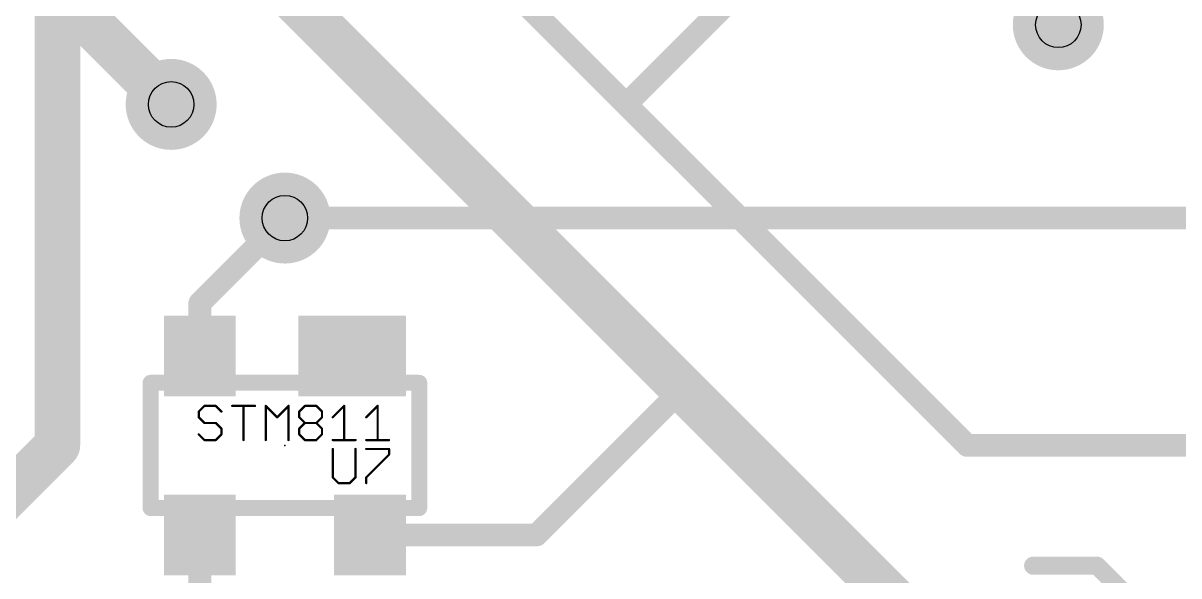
# Model space of a CAD drawing. Extents: x -27 to 80, y -11 to 53.
# Drawn here: x 14.86 to 27.76, y 7.43 to 13.61 of the extents above; entities that cross this region are included whole.
import ezdxf

# ---------------------------------------------------------------- set-up
doc = ezdxf.new("R2010")
doc.units = 0
for name, color, linetype in [('1', 12, 'CONTINUOUS'), ('16', 132, 'CONTINUOUS'), ('18', 110, 'CONTINUOUS'), ('21', 53, 'CONTINUOUS'), ('23', 53, 'CONTINUOUS'), ('25', 253, 'CONTINUOUS'), ('27', 253, 'CONTINUOUS'), ('29', 253, 'CONTINUOUS'), ('31', 253, 'CONTINUOUS'), ('44', 253, 'CONTINUOUS'), ('51', 53, 'CONTINUOUS')]:
    doc.layers.add(name, color=color, linetype=linetype)

# ---------------------------------------------------------------- blocks, each defined once
blk = doc.blocks.new('RECT')
blk.add_solid([(-0.5, -0.5), (0.5, -0.5), (-0.5, 0.5), (0.5, 0.5)])
blk = doc.blocks.new('ROUNDV')
at = {"const_width": 0.5}
blk.add_lwpolyline([(0, -0.25, 1), (0, 0.25, 1), (0, -0.25)], format="xyb", dxfattribs=at)

msp = doc.modelspace()

# ---------------------------------------------------------------- linework, layer by layer
at = {"layer": '1'}
for points, const_width in [([(15.24, 8.89), (15.24, 33.66)], 0.508), ([(16.51, 17.78), (21.59, 12.7)], 0.254), ([(21.59, 12.7), (24.511, 15.621)], 0.254), ([(16.51, 15.24), (22.225, 9.525)], 0.508), ([(21.59, 12.7), (25.4, 8.89)], 0.254), ([(16.83, 10.48), (17.78, 11.43)], 0.254), ([(16.83, 9.89), (16.83, 10.48)], 0.254), ([(22.225, 9.525), (29.21, 2.54)], 0.508), ([(22.225, 9.525), (20.59, 7.89)], 0.254), ([(8.89, 2.54), (15.24, 8.89)], 0.508), ([(25.4, 8.89), (27.94, 8.89)], 0.254), ([(16.83, 7.3), (16.83, 7.89)], 0.254), ([(20.59, 7.89), (18.73, 7.89)], 0.254)]:
    msp.add_lwpolyline(points, dxfattribs=dict(at, const_width=const_width))
for points, const_width in [([(21.6349, 12.7449, 1), (21.5451, 12.6551)], 0.127), ([(21.5451, 12.7449, 1), (21.6349, 12.6551)], 0.127), ([(21.5451, 12.6551, 1), (21.6349, 12.7449)], 0.127), ([(17.8249, 11.3851, 1), (17.7351, 11.4749)], 0.127), ([(16.8935, 10.48, 1), (16.7665, 10.48)], 0.127), ([(16.7851, 10.5249, 1), (16.8749, 10.4351)], 0.127), ([(16.7665, 9.89, 1), (16.8935, 9.89)], 0.127), ([(22.3148, 9.6148, 1), (22.1352, 9.4352)], 0.254), ([(22.1352, 9.4352, 1), (22.3148, 9.6148)], 0.254), ([(22.2699, 9.4801, 1), (22.1801, 9.5699)], 0.127), ([(15.3298, 8.8002, 1), (15.1502, 8.9798)], 0.254), ([(15.113, 8.89, 1), (15.367, 8.89)], 0.254), ([(25.4, 8.9535, 1), (25.4, 8.8265)], 0.127), ([(25.3551, 8.8451, 1), (25.4449, 8.9349)], 0.127), ([(16.8935, 7.89, 1), (16.7665, 7.89)], 0.127), ([(18.73, 7.9535, 1), (18.73, 7.8265)], 0.127), ([(20.59, 7.8265, 1), (20.59, 7.9535)], 0.127), ([(20.5451, 7.9349, 1), (20.6349, 7.8451)], 0.127)]:
    msp.add_lwpolyline(points, format="xyb", dxfattribs=dict(at, const_width=const_width))
at = {"layer": '16'}
for points, const_width in [([(15.24, 13.97), (16.51, 12.7)], 0.508), ([(17.78, 11.43), (41.91, 11.43)], 0.254)]:
    msp.add_lwpolyline(points, dxfattribs=dict(at, const_width=const_width))
for points, const_width in [([(16.4202, 12.6102, 1), (16.5998, 12.7898)], 0.254), ([(17.78, 11.4935, 1), (17.78, 11.3665)], 0.127)]:
    msp.add_lwpolyline(points, format="xyb", dxfattribs=dict(at, const_width=const_width))
at = {"layer": '21'}
for points, const_width in [([(16.3245, 9.59, 1), (16.2355, 9.59)], 0.0889), ([(17.38, 9.6344, 1), (17.38, 9.5456)], 0.0889), ([(17.78, 9.5456, 1), (17.78, 9.6344)], 0.0889), ([(19.3245, 9.59, 1), (19.2355, 9.59)], 0.0889), ([(17.38, 8.2345, 1), (17.38, 8.1456)], 0.0889), ([(18.18, 8.1456, 1), (18.18, 8.2345)], 0.0889), ([(16.2355, 8.19, 1), (16.3245, 8.19)], 0.0889), ([(19.2355, 8.19, 1), (19.3245, 8.19)], 0.0889), ([(26.1357, 7.5977, 1), (26.1357, 7.4961)], 0.1016), ([(26.8834, 7.5828, 1), (26.8116, 7.511)], 0.1016), ([(26.8475, 7.4961, 1), (26.8475, 7.5977)], 0.1016)]:
    msp.add_lwpolyline(points, format="xyb", dxfattribs=dict(at, const_width=const_width))
for points, const_width in [([(16.28, 8.19), (16.28, 9.59)], 0.1778), ([(17.38, 9.59), (17.78, 9.59)], 0.1778), ([(19.28, 8.19), (19.28, 9.59)], 0.1778), ([(17.38, 8.19), (18.18, 8.19)], 0.1778), ([(26.8475, 7.5469), (26.1357, 7.5469)], 0.2032), ([(27.2034, 7.191), (26.8475, 7.5469)], 0.2032)]:
    msp.add_lwpolyline(points, dxfattribs=dict(at, const_width=const_width))
at = {"layer": '23'}
msp.add_point((17.78, 8.89), dxfattribs=at)
at = {"layer": '25', "const_width": 0.0254}
for points in [[(18.3143, 8.8506), (18.3143, 8.5329)], [(18.5685, 8.5329), (18.5685, 8.8506)], [(18.6885, 8.8506), (18.9427, 8.8506)], [(18.9427, 8.7871), (18.6885, 8.5329)], [(18.9427, 8.8506), (18.9427, 8.7871)], [(18.3143, 8.5329), (18.3778, 8.4693)], [(18.5049, 8.4693), (18.5685, 8.5329)], [(18.6885, 8.5329), (18.6885, 8.4693)], [(18.3778, 8.4693), (18.5049, 8.4693)]]:
    msp.add_lwpolyline(points, dxfattribs=at)
at = {"layer": '25', "const_width": 0.0127}
for points in [[(18.3206, 8.8506, 1), (18.3079, 8.8506)], [(18.5749, 8.8506, 1), (18.5621, 8.8506)], [(18.6885, 8.857, 1), (18.6885, 8.8443)], [(18.9491, 8.8506, 1), (18.9364, 8.8506)], [(18.9364, 8.7871, 1), (18.9491, 8.7871)], [(18.9472, 8.7826, 1), (18.9382, 8.7916)], [(18.9427, 8.8443, 1), (18.9427, 8.857)], [(18.3188, 8.5373, 1), (18.3098, 8.5284)], [(18.3079, 8.5329, 1), (18.3206, 8.5329)], [(18.5621, 8.5329, 1), (18.5749, 8.5329)], [(18.573, 8.5284, 1), (18.564, 8.5373)], [(18.6948, 8.5329, 1), (18.6821, 8.5329)], [(18.684, 8.5373, 1), (18.693, 8.5284)], [(18.3778, 8.4756, 1), (18.3778, 8.463)], [(18.3733, 8.4648, 1), (18.3823, 8.4738)], [(18.5005, 8.4738, 1), (18.5094, 8.4648)], [(18.5049, 8.463, 1), (18.5049, 8.4756)], [(18.6821, 8.4693, 1), (18.6948, 8.4693)]]:
    msp.add_lwpolyline(points, format="xyb", dxfattribs=at)
at = {"layer": '27', "const_width": 0.0254}
for points in [[(16.881, 9.3316), (16.8175, 9.2681)], [(17.0081, 9.3316), (16.881, 9.3316)], [(17.0717, 9.2681), (17.0081, 9.3316)], [(17.1917, 9.3316), (17.4459, 9.3316)], [(17.3188, 8.9503), (17.3188, 9.3316)], [(17.5659, 8.9503), (17.5659, 9.3316)], [(17.5659, 9.3316), (17.693, 9.2045)], [(17.693, 9.2045), (17.8201, 9.3316)], [(17.8201, 9.3316), (17.8201, 8.9503)], [(17.9401, 9.2681), (18.0036, 9.3316)], [(18.0036, 9.3316), (18.1307, 9.3316)], [(18.1307, 9.3316), (18.1943, 9.2681)], [(18.3143, 9.2045), (18.4414, 9.3316)], [(18.4414, 9.3316), (18.4414, 8.9503)], [(18.6885, 9.2045), (18.8156, 9.3316)], [(18.8156, 9.3316), (18.8156, 8.9503)], [(16.8175, 9.2681), (16.8175, 9.2045)], [(16.8175, 9.2045), (16.881, 9.141)], [(17.9401, 9.2045), (17.9401, 9.2681)], [(18.0036, 9.141), (17.9401, 9.2045)], [(18.1943, 9.2045), (18.1307, 9.141)], [(18.1943, 9.2681), (18.1943, 9.2045)], [(16.881, 9.141), (17.0081, 9.141)], [(17.0081, 9.141), (17.0717, 9.0774)], [(17.0717, 9.0774), (17.0717, 9.0139)], [(17.9401, 9.0774), (18.0036, 9.141)], [(17.9401, 9.0139), (17.9401, 9.0774)], [(18.0036, 9.141), (18.1307, 9.141)], [(18.1307, 9.141), (18.1943, 9.0774)], [(18.1943, 9.0774), (18.1943, 9.0139)], [(16.881, 8.9503), (16.8175, 9.0139)], [(17.0081, 8.9503), (16.881, 8.9503)], [(17.0717, 9.0139), (17.0081, 8.9503)], [(18.0036, 8.9503), (17.9401, 9.0139)], [(18.1307, 8.9503), (18.0036, 8.9503)], [(18.1943, 9.0139), (18.1307, 8.9503)], [(18.3143, 8.9503), (18.5685, 8.9503)], [(18.6885, 8.9503), (18.9427, 8.9503)]]:
    msp.add_lwpolyline(points, dxfattribs=at)
at = {"layer": '27', "const_width": 0.0127}
for points in [[(16.881, 9.338, 1), (16.881, 9.3253)], [(16.8855, 9.3271, 1), (16.8765, 9.3361)], [(17.0126, 9.3361, 1), (17.0036, 9.3271)], [(17.0081, 9.3253, 1), (17.0081, 9.338)], [(17.1917, 9.338, 1), (17.1917, 9.3253)], [(17.3251, 9.3316, 1), (17.3124, 9.3316)], [(17.4459, 9.3253, 1), (17.4459, 9.338)], [(17.5722, 9.3316, 1), (17.5595, 9.3316)], [(17.5704, 9.3361, 1), (17.5614, 9.3271)], [(17.8264, 9.3316, 1), (17.8137, 9.3316)], [(17.8246, 9.3271, 1), (17.8156, 9.3361)], [(18.0036, 9.338, 1), (18.0036, 9.3253)], [(18.0081, 9.3271, 1), (17.9991, 9.3361)], [(18.1352, 9.3361, 1), (18.1262, 9.3271)], [(18.1307, 9.3253, 1), (18.1307, 9.338)], [(18.4477, 9.3316, 1), (18.435, 9.3316)], [(18.4459, 9.3271, 1), (18.4369, 9.3361)], [(18.8219, 9.3316, 1), (18.8092, 9.3316)], [(18.8201, 9.3271, 1), (18.8111, 9.3361)], [(16.8238, 9.2681, 1), (16.8111, 9.2681)], [(16.813, 9.2726, 1), (16.8219, 9.2636)], [(16.8219, 9.209, 1), (16.813, 9.2)], [(16.8111, 9.2045, 1), (16.8238, 9.2045)], [(17.0672, 9.2636, 1), (17.0762, 9.2726)], [(17.6885, 9.209, 1), (17.6975, 9.2)], [(17.6885, 9.2, 1), (17.6975, 9.209)], [(17.9464, 9.2681, 1), (17.9337, 9.2681)], [(17.9356, 9.2726, 1), (17.9446, 9.2636)], [(17.9446, 9.209, 1), (17.9356, 9.2)], [(17.9337, 9.2045, 1), (17.9464, 9.2045)], [(18.2006, 9.2681, 1), (18.1879, 9.2681)], [(18.1879, 9.2045, 1), (18.2006, 9.2045)], [(18.1898, 9.2636, 1), (18.1988, 9.2726)], [(18.1988, 9.2, 1), (18.1898, 9.209)], [(18.3098, 9.209, 1), (18.3188, 9.2)], [(18.684, 9.209, 1), (18.693, 9.2)], [(16.881, 9.1473, 1), (16.881, 9.1346)], [(16.8765, 9.1365, 1), (16.8855, 9.1455)], [(17.0126, 9.1455, 1), (17.0036, 9.1365)], [(17.0081, 9.1346, 1), (17.0081, 9.1473)], [(17.078, 9.0774, 1), (17.0653, 9.0774)], [(17.0672, 9.0729, 1), (17.0762, 9.0819)], [(17.9464, 9.0774, 1), (17.9337, 9.0774)], [(17.9356, 9.0819, 1), (17.9446, 9.0729)], [(18.0036, 9.1473, 1), (18.0036, 9.1346)], [(18.0081, 9.1365, 1), (17.9991, 9.1455)], [(17.9991, 9.1365, 1), (18.0081, 9.1455)], [(18.1352, 9.1455, 1), (18.1262, 9.1365)], [(18.1262, 9.1455, 1), (18.1352, 9.1365)], [(18.1307, 9.1346, 1), (18.1307, 9.1473)], [(18.2006, 9.0774, 1), (18.1879, 9.0774)], [(18.1898, 9.0729, 1), (18.1988, 9.0819)], [(16.8219, 9.0183, 1), (16.813, 9.0094)], [(16.881, 8.9566, 1), (16.881, 8.944)], [(16.8765, 8.9458, 1), (16.8855, 8.9548)], [(17.0036, 8.9548, 1), (17.0126, 8.9458)], [(17.0081, 8.944, 1), (17.0081, 8.9566)], [(17.0653, 9.0139, 1), (17.078, 9.0139)], [(17.0762, 9.0094, 1), (17.0672, 9.0183)], [(17.3124, 8.9503, 1), (17.3251, 8.9503)], [(17.5595, 8.9503, 1), (17.5722, 8.9503)], [(17.8137, 8.9503, 1), (17.8264, 8.9503)], [(17.9446, 9.0183, 1), (17.9356, 9.0094)], [(17.9337, 9.0139, 1), (17.9464, 9.0139)], [(18.0036, 8.9566, 1), (18.0036, 8.944)], [(17.9991, 8.9458, 1), (18.0081, 8.9548)], [(18.1262, 8.9548, 1), (18.1352, 8.9458)], [(18.1307, 8.944, 1), (18.1307, 8.9566)], [(18.1879, 9.0139, 1), (18.2006, 9.0139)], [(18.1988, 9.0094, 1), (18.1898, 9.0183)], [(18.3143, 8.9566, 1), (18.3143, 8.944)], [(18.435, 8.9503, 1), (18.4477, 8.9503)], [(18.5685, 8.944, 1), (18.5685, 8.9566)], [(18.6885, 8.9566, 1), (18.6885, 8.944)], [(18.8092, 8.9503, 1), (18.8219, 8.9503)], [(18.9427, 8.944, 1), (18.9427, 8.9566)]]:
    msp.add_lwpolyline(points, format="xyb", dxfattribs=at)
at = {"layer": '44'}
for centre in [(26.416, 13.589), (16.51, 12.7), (17.78, 11.43)]:
    msp.add_circle(centre, 0.254, dxfattribs=at)
at = {"layer": '51', "const_width": 0.0889}
for points in [[(16.3245, 9.59, 1), (16.2355, 9.59)], [(16.28, 9.6344, 1), (16.28, 9.5456)], [(19.3245, 9.59, 1), (19.2355, 9.59)], [(19.28, 9.5456, 1), (19.28, 9.6344)], [(16.28, 8.2345, 1), (16.28, 8.1456)], [(19.28, 8.1456, 1), (19.28, 8.2345)], [(16.2355, 8.19, 1), (16.3245, 8.19)], [(19.2355, 8.19, 1), (19.3245, 8.19)]]:
    msp.add_lwpolyline(points, format="xyb", dxfattribs=at)
at = {"layer": '51', "const_width": 0.1778}
for points in [[(16.28, 9.59), (16.28, 8.19)], [(19.28, 9.59), (16.28, 9.59)], [(19.28, 8.19), (19.28, 9.59)], [(16.28, 8.19), (19.28, 8.19)]]:
    msp.add_lwpolyline(points, dxfattribs=at)

# ---------------------------------------------------------------- block references
at = {"layer": '1', "xscale": 0.6, "yscale": 0.7, "rotation": 180}
for p in [(16.83, 9.89), (16.83, 7.89), (18.73, 7.89)]:
    msp.add_blockref('RECT', p, dxfattribs=at)
at = {"layer": '1', "yscale": 0.7, "rotation": 180}
msp.add_blockref('RECT', (18.53, 9.89), dxfattribs=at)
at = {"layer": '18', "xscale": 1.016, "yscale": 1.016}
for p in [(26.416, 13.589), (26.416, 13.589), (16.51, 12.7), (16.51, 12.7), (17.78, 11.43), (17.78, 11.43)]:
    msp.add_blockref('ROUNDV', p, dxfattribs=at)
at = {"layer": '29', "yscale": 0.9032, "rotation": 180}
for p, xscale in [((16.83, 9.89), 0.8032), ((18.53, 9.89), 1.2032), ((16.83, 7.89), 0.8032), ((18.73, 7.89), 0.8032)]:
    msp.add_blockref('RECT', p, dxfattribs=dict(at, xscale=xscale))
at = {"layer": '31', "xscale": 0.6, "yscale": 0.7, "rotation": 180}
for p in [(16.83, 9.89), (16.83, 7.89), (18.73, 7.89)]:
    msp.add_blockref('RECT', p, dxfattribs=at)
at = {"layer": '31', "yscale": 0.7, "rotation": 180}
msp.add_blockref('RECT', (18.53, 9.89), dxfattribs=at)

doc.saveas('drawing.dxf')
